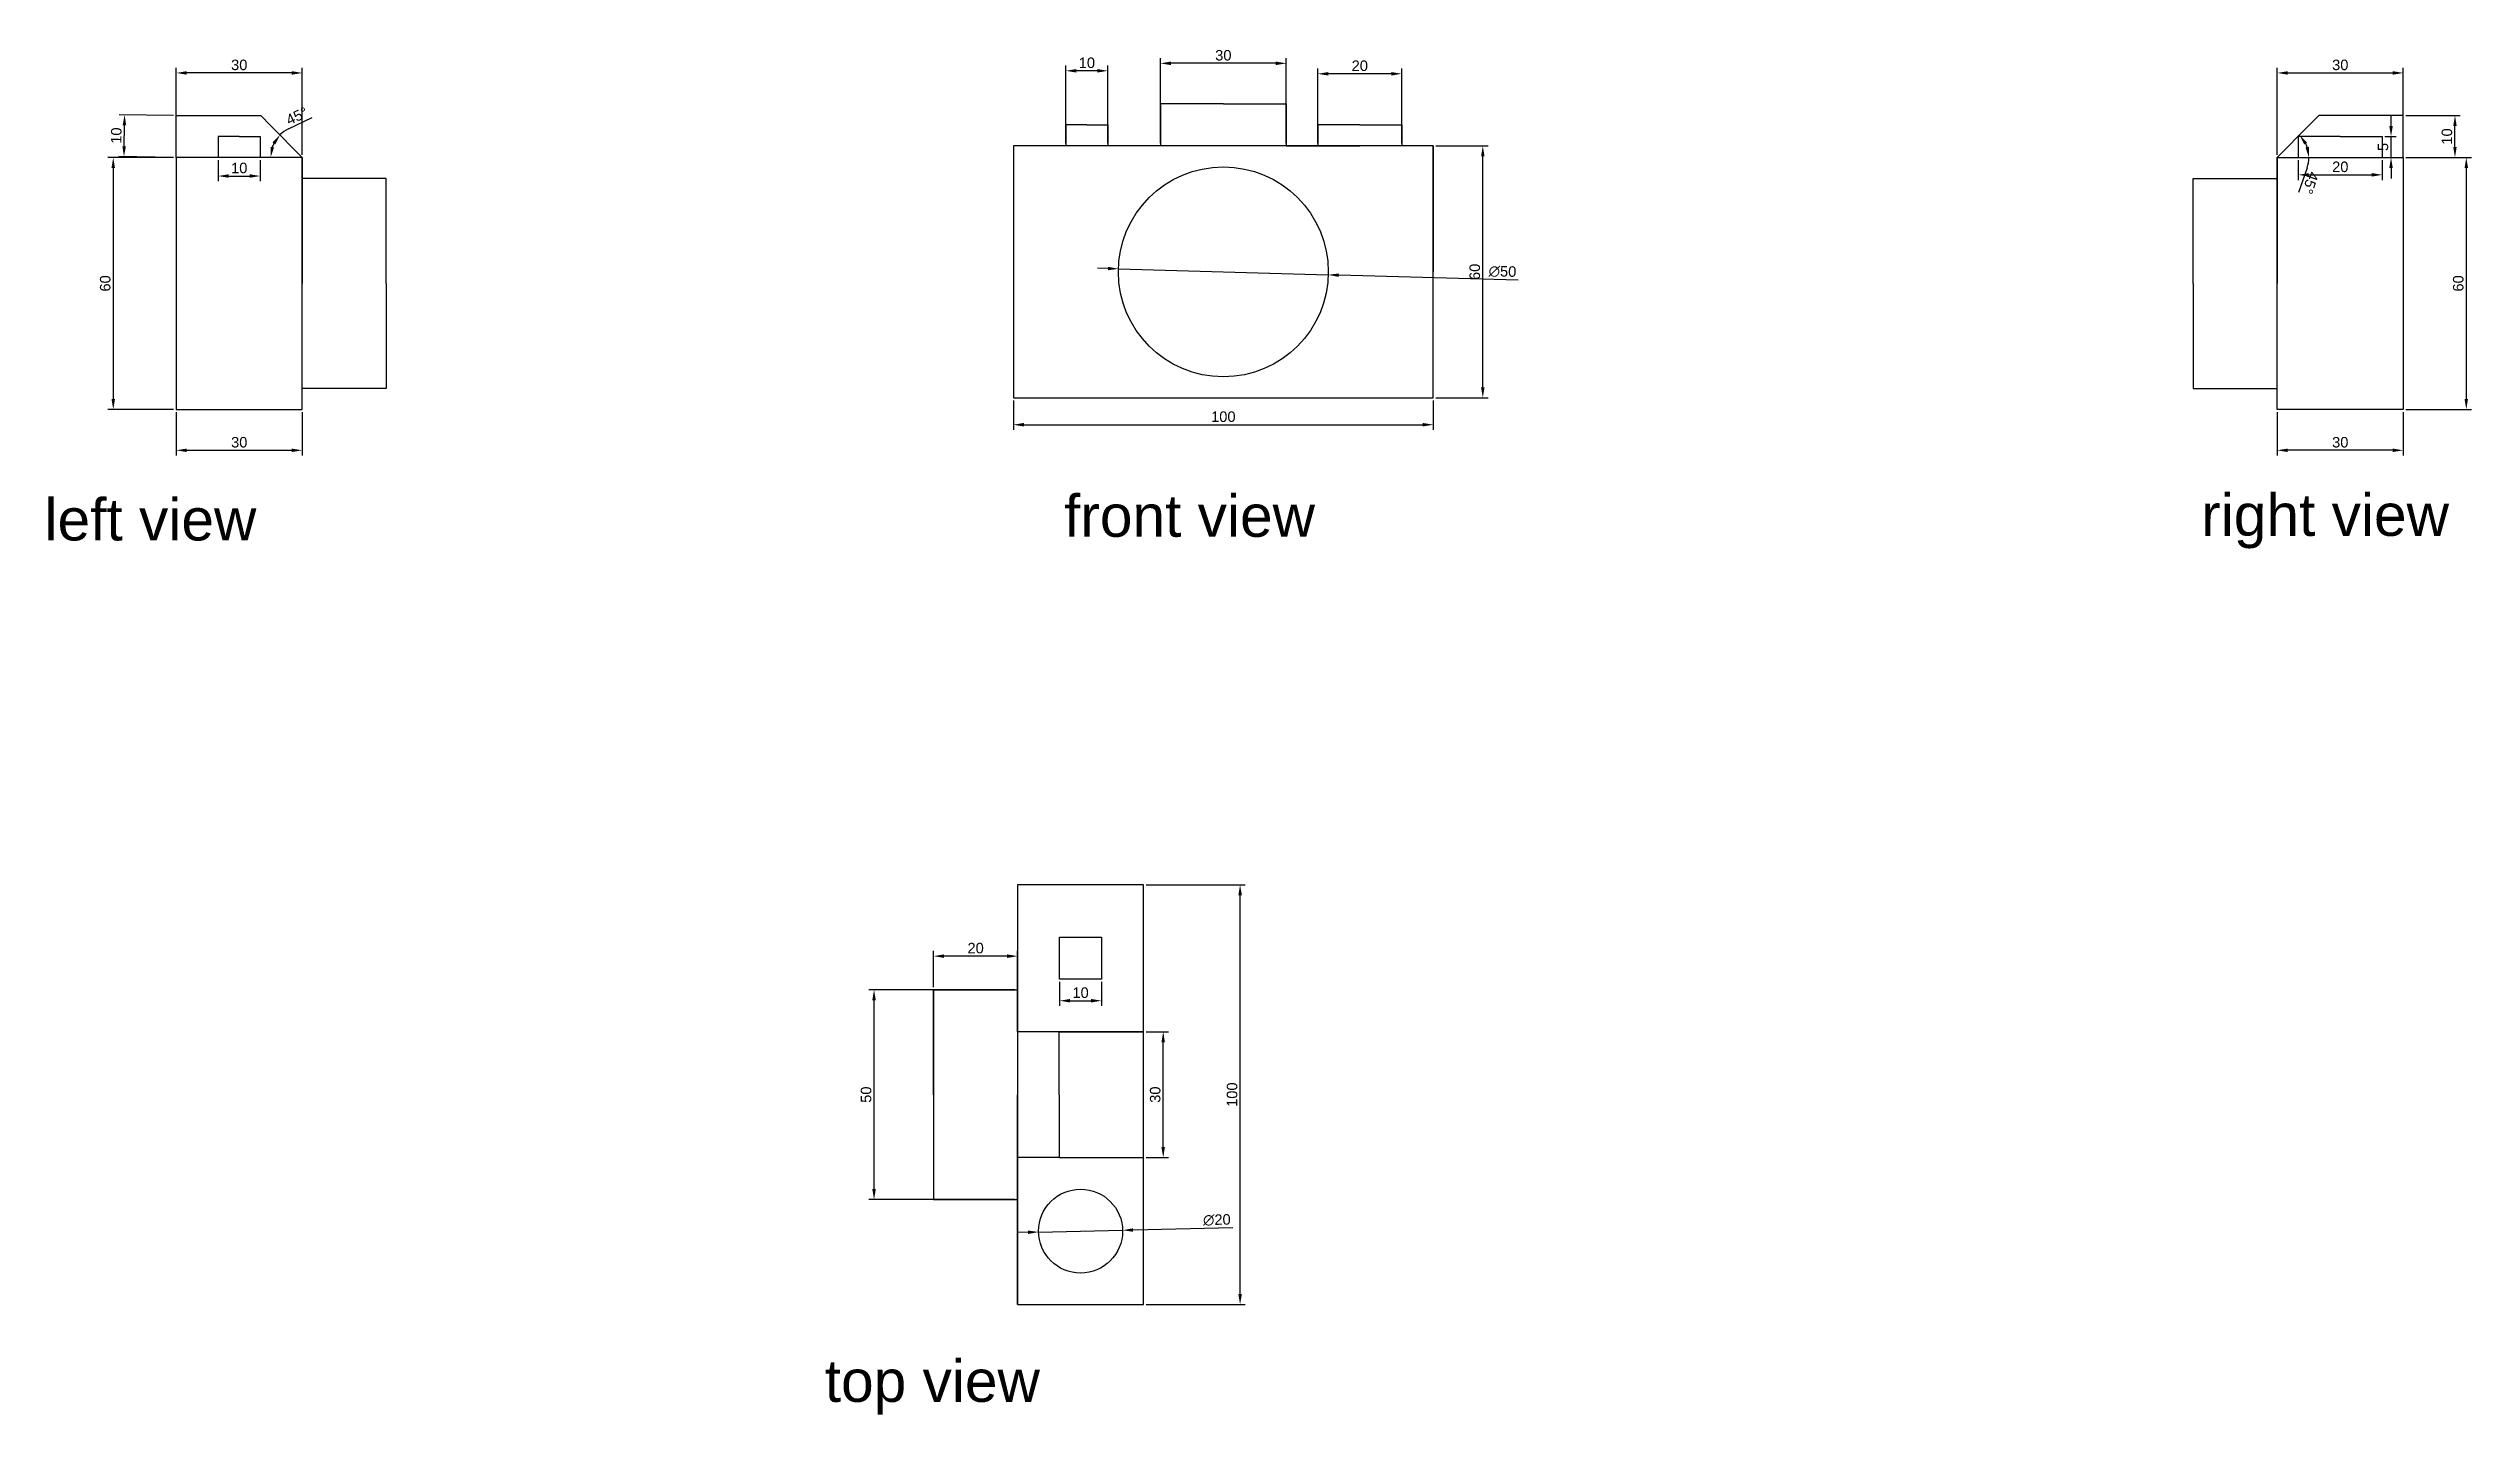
# Model space of a CAD drawing. Header units: millimetres. Extents: x 1719 to 2296, y 1000 to 1325.
import ezdxf

# ---------------------------------------------------------------- set-up
doc = ezdxf.new("R2010")
doc.units = ezdxf.units.MM
doc.styles.get("Standard").update_dxf_attribs({"font": 'arial.ttf'})
doc.dimstyles.new('ISO-25', dxfattribs={"dimtxt": 2.5, "dimasz": 2.5, "dimexe": 1.25, "dimexo": 0.625, "dimtad": 1, "dimtxsty": 'Standard', "dimcen": 2.5, "dimadec": 0, "dimazin": 0, "dimtfac": 1, "dimtmove": 0, "dimatfit": 3, "dimfxl": 1, "dimarcsym": 0})

# ---------------------------------------------------------------- blocks, each defined once
blk = doc.blocks.new('*D2')
at = {"color": 0, "lineweight": -2, "transparency": 16777216}
for p, q in [((1948.34, 1241.39), (1948.34, 1234.36)), ((2048.34, 1241.39), (2048.34, 1234.36)), ((1950.84, 1235.61), (2045.84, 1235.61))]:
    blk.add_line(p, q, dxfattribs=at)
at = {"color": 0, "transparency": 16777216}
for points in [[(1950.84, 1236.03), (1950.84, 1235.19), (1948.34, 1235.61)], [(2045.84, 1236.03), (2045.84, 1235.19), (2048.34, 1235.61)]]:
    blk.add_solid(points, dxfattribs=at)
at = {"layer": 'Defpoints', "color": 0, "transparency": 16777216}
for p in [(1948.34, 1242.02), (2048.34, 1242.02), (2048.34, 1235.61)]:
    blk.add_point(p, dxfattribs=at)
at = {"color": 0, "transparency": 16777216, "insert": (1998.34, 1237.51), "char_height": 2.5, "attachment_point": 5}
blk.add_mtext('100', dxfattribs=at)
blk = doc.blocks.new('*D3')
at = {"color": 0, "lineweight": -2, "transparency": 16777216}
for p, q in [((1970.86, 1272.81), (1968.36, 1272.88)), ((1973.35, 1272.74), (2023.33, 1271.3)), ((2068.54, 1270), (2025.83, 1271.23))]:
    blk.add_line(p, q, dxfattribs=at)
at = {"color": 0, "transparency": 16777216}
for points in [[(1970.87, 1273.22), (1970.84, 1272.39), (1973.35, 1272.74)], [(2025.84, 1271.64), (2025.82, 1270.81), (2023.33, 1271.3)]]:
    blk.add_solid(points, dxfattribs=at)
at = {"layer": 'Defpoints', "color": 0, "transparency": 16777216}
for p in [(1973.35, 1272.74), (2023.33, 1271.3)]:
    blk.add_point(p, dxfattribs=at)
at = {"color": 0, "transparency": 16777216, "insert": (2064.83, 1272.08), "char_height": 2.5, "attachment_point": 5, "rotation": 358.35312}
blk.add_mtext('∅50', dxfattribs=at)
blk = doc.blocks.new('*D4')
at = {"color": 0, "lineweight": -2, "transparency": 16777216}
for p, q in [((2048.97, 1302.02), (2061.39, 1302.02)), ((2060.14, 1244.52), (2060.14, 1299.52)), ((2048.97, 1242.02), (2061.39, 1242.02))]:
    blk.add_line(p, q, dxfattribs=at)
at = {"color": 0, "transparency": 16777216}
for points in [[(2059.73, 1299.52), (2060.56, 1299.52), (2060.14, 1302.02)], [(2059.73, 1244.52), (2060.56, 1244.52), (2060.14, 1242.02)]]:
    blk.add_solid(points, dxfattribs=at)
at = {"layer": 'Defpoints', "color": 0, "transparency": 16777216}
for p in [(2048.34, 1302.02), (2060.14, 1302.02), (2048.34, 1242.02)]:
    blk.add_point(p, dxfattribs=at)
at = {"color": 0, "transparency": 16777216, "insert": (2058.24, 1272.02), "char_height": 2.5, "attachment_point": 5, "rotation": 90}
blk.add_mtext('60', dxfattribs=at)
blk = doc.blocks.new('*D5')
at = {"color": 0, "lineweight": -2, "transparency": 16777216}
for p, q in [((2020.84, 1302.64), (2020.84, 1320.44)), ((2038.34, 1319.19), (2023.34, 1319.19)), ((2040.84, 1302.64), (2040.84, 1320.44))]:
    blk.add_line(p, q, dxfattribs=at)
at = {"color": 0, "transparency": 16777216}
for points in [[(2023.34, 1319.6), (2023.34, 1318.77), (2020.84, 1319.19)], [(2038.34, 1319.6), (2038.34, 1318.77), (2040.84, 1319.19)]]:
    blk.add_solid(points, dxfattribs=at)
at = {"layer": 'Defpoints', "color": 0, "transparency": 16777216}
for p in [(2020.84, 1319.19), (2020.84, 1302.02), (2040.84, 1302.02)]:
    blk.add_point(p, dxfattribs=at)
at = {"color": 0, "transparency": 16777216, "insert": (2030.84, 1321.09), "char_height": 2.5, "attachment_point": 5}
blk.add_mtext('20', dxfattribs=at)
blk = doc.blocks.new('*D6')
at = {"color": 0, "lineweight": -2, "transparency": 16777216}
for p, q in [((1960.84, 1302.64), (1960.84, 1321.15)), ((1968.34, 1319.9), (1963.34, 1319.9)), ((1970.84, 1302.64), (1970.84, 1321.15))]:
    blk.add_line(p, q, dxfattribs=at)
at = {"color": 0, "transparency": 16777216}
for points in [[(1963.34, 1320.31), (1963.34, 1319.48), (1960.84, 1319.9)], [(1968.34, 1320.31), (1968.34, 1319.48), (1970.84, 1319.9)]]:
    blk.add_solid(points, dxfattribs=at)
at = {"layer": 'Defpoints', "color": 0, "transparency": 16777216}
for p in [(1960.84, 1319.9), (1960.84, 1302.02), (1970.84, 1302.02)]:
    blk.add_point(p, dxfattribs=at)
at = {"color": 0, "transparency": 16777216, "insert": (1965.84, 1321.8), "char_height": 2.5, "attachment_point": 5}
blk.add_mtext('10', dxfattribs=at)
blk = doc.blocks.new('*D7')
at = {"color": 0, "lineweight": -2, "transparency": 16777216}
for p, q in [((1983.34, 1302.64), (1983.34, 1322.93)), ((2010.84, 1321.68), (1985.84, 1321.68)), ((2013.34, 1302.64), (2013.34, 1322.93))]:
    blk.add_line(p, q, dxfattribs=at)
at = {"color": 0, "transparency": 16777216}
for points in [[(1985.84, 1322.09), (1985.84, 1321.26), (1983.34, 1321.68)], [(2010.84, 1322.09), (2010.84, 1321.26), (2013.34, 1321.68)]]:
    blk.add_solid(points, dxfattribs=at)
at = {"layer": 'Defpoints', "color": 0, "transparency": 16777216}
for p in [(1983.34, 1321.68), (1983.34, 1302.02), (2013.34, 1302.02)]:
    blk.add_point(p, dxfattribs=at)
at = {"color": 0, "transparency": 16777216, "insert": (1998.34, 1323.58), "char_height": 2.5, "attachment_point": 5}
blk.add_mtext('30', dxfattribs=at)
blk = doc.blocks.new('*D9')
at = {"color": 0, "lineweight": -2, "transparency": 16777216}
blk.add_line((1775.7, 1306.06), (1781.34, 1308.76), dxfattribs=at)
for start, end in [(115.59207, 134.68895), (153.78582, 160.90312)]:
    blk.add_arc((1778.95, 1299.26), 7.54, start, end, dxfattribs=at)
at = {"color": 0, "transparency": 16777216}
for points in [[(1771.86, 1302.84), (1772.53, 1302.35), (1773.65, 1304.62)], [(1772.24, 1301.66), (1771.42, 1301.8), (1771.42, 1299.26)]]:
    blk.add_solid(points, dxfattribs=at)
at = {"layer": 'Defpoints', "color": 0, "transparency": 16777216}
for p in [(1771.35, 1306.95), (1763.95, 1299.26), (1771.68, 1301.23), (1778.95, 1299.26), (1778.95, 1299.26)]:
    blk.add_point(p, dxfattribs=at)
at = {"color": 0, "transparency": 16777216, "insert": (1777.7, 1309.12), "char_height": 2.5, "attachment_point": 5, "rotation": 25.59207}
blk.add_mtext('45°', dxfattribs=at)
blk = doc.blocks.new('*D10')
at = {"color": 0, "lineweight": -2, "transparency": 16777216}
for p, q in [((1748.95, 1238.64), (1748.95, 1228.27)), ((1778.95, 1238.64), (1778.95, 1228.27)), ((1751.45, 1229.52), (1776.45, 1229.52))]:
    blk.add_line(p, q, dxfattribs=at)
at = {"color": 0, "transparency": 16777216}
for points in [[(1751.45, 1229.93), (1751.45, 1229.1), (1748.95, 1229.52)], [(1776.45, 1229.93), (1776.45, 1229.1), (1778.95, 1229.52)]]:
    blk.add_solid(points, dxfattribs=at)
at = {"layer": 'Defpoints', "color": 0, "transparency": 16777216}
for p in [(1748.95, 1239.26), (1778.95, 1239.26), (1778.95, 1229.52)]:
    blk.add_point(p, dxfattribs=at)
at = {"color": 0, "transparency": 16777216, "insert": (1763.95, 1231.42), "char_height": 2.5, "attachment_point": 5}
blk.add_mtext('30', dxfattribs=at)
blk = doc.blocks.new('*D11')
at = {"color": 0, "lineweight": -2, "transparency": 16777216}
for p, q in [((1748.95, 1299.89), (1748.95, 1320.64)), ((1776.45, 1319.39), (1751.45, 1319.39)), ((1778.95, 1299.89), (1778.95, 1320.64))]:
    blk.add_line(p, q, dxfattribs=at)
at = {"color": 0, "transparency": 16777216}
for points in [[(1751.45, 1319.81), (1751.45, 1318.97), (1748.95, 1319.39)], [(1776.45, 1319.81), (1776.45, 1318.97), (1778.95, 1319.39)]]:
    blk.add_solid(points, dxfattribs=at)
at = {"layer": 'Defpoints', "color": 0, "transparency": 16777216}
for p in [(1748.95, 1319.39), (1748.95, 1299.26), (1778.95, 1299.26)]:
    blk.add_point(p, dxfattribs=at)
at = {"color": 0, "transparency": 16777216, "insert": (1763.95, 1321.29), "char_height": 2.5, "attachment_point": 5}
blk.add_mtext('30', dxfattribs=at)
blk = doc.blocks.new('*D12')
at = {"color": 0, "lineweight": -2, "transparency": 16777216}
for p, q in [((1758.95, 1298.64), (1758.95, 1293.59)), ((1768.95, 1298.64), (1768.95, 1293.59)), ((1761.45, 1294.84), (1766.45, 1294.84))]:
    blk.add_line(p, q, dxfattribs=at)
at = {"color": 0, "transparency": 16777216}
for points in [[(1761.45, 1295.26), (1761.45, 1294.42), (1758.95, 1294.84)], [(1766.45, 1295.26), (1766.45, 1294.42), (1768.95, 1294.84)]]:
    blk.add_solid(points, dxfattribs=at)
at = {"layer": 'Defpoints', "color": 0, "transparency": 16777216}
for p in [(1758.95, 1299.26), (1768.95, 1299.26), (1768.95, 1294.84)]:
    blk.add_point(p, dxfattribs=at)
at = {"color": 0, "transparency": 16777216, "insert": (1763.95, 1296.74), "char_height": 2.5, "attachment_point": 5}
blk.add_mtext('10', dxfattribs=at)
blk = doc.blocks.new('*D13')
at = {"color": 0, "lineweight": -2, "transparency": 16777216}
for p, q in [((1748.33, 1309.27), (1735.39, 1309.45)), ((1736.54, 1301.93), (1736.61, 1306.94)), ((1748.19, 1299.27), (1735.25, 1299.45))]:
    blk.add_line(p, q, dxfattribs=at)
at = {"color": 0, "transparency": 16777216}
for points in [[(1736.19, 1306.94), (1737.02, 1306.93), (1736.64, 1309.44)], [(1736.12, 1301.94), (1736.95, 1301.93), (1736.5, 1299.44)]]:
    blk.add_solid(points, dxfattribs=at)
at = {"layer": 'Defpoints', "color": 0, "transparency": 16777216}
for p in [(1736.64, 1309.44), (1748.95, 1309.26), (1748.82, 1299.26)]:
    blk.add_point(p, dxfattribs=at)
at = {"color": 0, "transparency": 16777216, "insert": (1734.67, 1304.46), "char_height": 2.5, "attachment_point": 5, "rotation": 89.20495}
blk.add_mtext('10', dxfattribs=at)
blk = doc.blocks.new('*D14')
at = {"color": 0, "lineweight": -2, "transparency": 16777216}
for p, q in [((1748.33, 1299.26), (1732.69, 1299.26)), ((1733.94, 1296.76), (1733.94, 1241.76)), ((1748.33, 1239.26), (1732.69, 1239.26))]:
    blk.add_line(p, q, dxfattribs=at)
at = {"color": 0, "transparency": 16777216}
for points in [[(1733.52, 1296.76), (1734.36, 1296.76), (1733.94, 1299.26)], [(1733.52, 1241.76), (1734.36, 1241.76), (1733.94, 1239.26)]]:
    blk.add_solid(points, dxfattribs=at)
at = {"layer": 'Defpoints', "color": 0, "transparency": 16777216}
for p in [(1748.95, 1299.26), (1733.94, 1239.26), (1748.95, 1239.26)]:
    blk.add_point(p, dxfattribs=at)
at = {"color": 0, "transparency": 16777216, "insert": (1732.04, 1269.26), "char_height": 2.5, "attachment_point": 5, "rotation": 90}
blk.add_mtext('60', dxfattribs=at)
blk = doc.blocks.new('*D15')
at = {"color": 0, "lineweight": -2, "transparency": 16777216}
blk.add_line((2256.49, 1296.8), (2254.45, 1290.89), dxfattribs=at)
for start, end in [(19.09688, 26.21418), (340.90312, 0)]:
    blk.add_arc((2249.37, 1299.26), 7.54, start, end, dxfattribs=at)
at = {"color": 0, "transparency": 16777216}
for points in [[(2255.8, 1302.35), (2256.47, 1302.84), (2254.67, 1304.62)], [(2256.9, 1301.8), (2256.08, 1301.66), (2256.91, 1299.26)]]:
    blk.add_solid(points, dxfattribs=at)
at = {"layer": 'Defpoints', "color": 0, "transparency": 16777216}
for p in [(2256.97, 1306.95), (2249.37, 1299.26), (2249.37, 1299.26), (2255.89, 1303.06), (2264.37, 1299.26)]:
    blk.add_point(p, dxfattribs=at)
at = {"color": 0, "transparency": 16777216, "insert": (2257.26, 1293.22), "char_height": 2.5, "attachment_point": 5, "rotation": 250.90312}
blk.add_mtext('45°', dxfattribs=at)
blk = doc.blocks.new('*D16')
at = {"color": 0, "lineweight": -2, "transparency": 16777216}
for p, q in [((2249.37, 1238.64), (2249.37, 1228.27)), ((2279.37, 1238.64), (2279.37, 1228.27)), ((2276.87, 1229.52), (2251.87, 1229.52))]:
    blk.add_line(p, q, dxfattribs=at)
at = {"color": 0, "transparency": 16777216}
for points in [[(2251.87, 1229.93), (2251.87, 1229.1), (2249.37, 1229.52)], [(2276.87, 1229.93), (2276.87, 1229.1), (2279.37, 1229.52)]]:
    blk.add_solid(points, dxfattribs=at)
at = {"layer": 'Defpoints', "color": 0, "transparency": 16777216}
for p in [(2249.37, 1239.26), (2279.37, 1239.26), (2249.37, 1229.52)]:
    blk.add_point(p, dxfattribs=at)
at = {"color": 0, "transparency": 16777216, "insert": (2264.37, 1231.42), "char_height": 2.5, "attachment_point": 5}
blk.add_mtext('30', dxfattribs=at)
blk = doc.blocks.new('*D17')
at = {"color": 0, "lineweight": -2, "transparency": 16777216}
for p, q in [((2249.37, 1299.89), (2249.37, 1320.64)), ((2251.87, 1319.39), (2276.87, 1319.39)), ((2279.37, 1299.89), (2279.37, 1320.64))]:
    blk.add_line(p, q, dxfattribs=at)
at = {"color": 0, "transparency": 16777216}
for points in [[(2251.87, 1319.81), (2251.87, 1318.97), (2249.37, 1319.39)], [(2276.87, 1319.81), (2276.87, 1318.97), (2279.37, 1319.39)]]:
    blk.add_solid(points, dxfattribs=at)
at = {"layer": 'Defpoints', "color": 0, "transparency": 16777216}
for p in [(2279.37, 1319.39), (2249.37, 1299.26), (2279.37, 1299.26)]:
    blk.add_point(p, dxfattribs=at)
at = {"color": 0, "transparency": 16777216, "insert": (2264.37, 1321.29), "char_height": 2.5, "attachment_point": 5}
blk.add_mtext('30', dxfattribs=at)
blk = doc.blocks.new('*D19')
at = {"color": 0, "lineweight": -2, "transparency": 16777216}
for p, q in [((2280, 1309.26), (2292.94, 1309.26)), ((2291.69, 1301.76), (2291.69, 1306.76)), ((2280, 1299.26), (2292.94, 1299.26))]:
    blk.add_line(p, q, dxfattribs=at)
at = {"color": 0, "transparency": 16777216}
for points in [[(2291.27, 1306.76), (2292.1, 1306.76), (2291.69, 1309.26)], [(2291.27, 1301.76), (2292.1, 1301.76), (2291.69, 1299.26)]]:
    blk.add_solid(points, dxfattribs=at)
at = {"layer": 'Defpoints', "color": 0, "transparency": 16777216}
for p in [(2279.37, 1309.26), (2291.69, 1309.26), (2279.37, 1299.26)]:
    blk.add_point(p, dxfattribs=at)
at = {"color": 0, "transparency": 16777216, "insert": (2289.78, 1304.26), "char_height": 2.5, "attachment_point": 5, "rotation": 90}
blk.add_mtext('10', dxfattribs=at)
blk = doc.blocks.new('*D20')
at = {"color": 0, "lineweight": -2, "transparency": 16777216}
for p, q in [((2280, 1299.26), (2295.64, 1299.26)), ((2294.39, 1296.76), (2294.39, 1241.76)), ((2280, 1239.26), (2295.64, 1239.26))]:
    blk.add_line(p, q, dxfattribs=at)
at = {"color": 0, "transparency": 16777216}
for points in [[(2293.97, 1296.76), (2294.8, 1296.76), (2294.39, 1299.26)], [(2293.97, 1241.76), (2294.8, 1241.76), (2294.39, 1239.26)]]:
    blk.add_solid(points, dxfattribs=at)
at = {"layer": 'Defpoints', "color": 0, "transparency": 16777216}
for p in [(2279.37, 1299.26), (2279.37, 1239.26), (2294.39, 1239.26)]:
    blk.add_point(p, dxfattribs=at)
at = {"color": 0, "transparency": 16777216, "insert": (2292.48, 1269.26), "char_height": 2.5, "attachment_point": 5, "rotation": 90}
blk.add_mtext('60', dxfattribs=at)
blk = doc.blocks.new('*D21')
at = {"color": 0, "lineweight": -2, "transparency": 16777216}
for p, q in [((2254.37, 1298.64), (2254.37, 1293.87)), ((2274.37, 1298.64), (2274.37, 1293.87)), ((2256.87, 1295.12), (2271.87, 1295.12))]:
    blk.add_line(p, q, dxfattribs=at)
at = {"color": 0, "transparency": 16777216}
for points in [[(2256.87, 1295.54), (2256.87, 1294.7), (2254.37, 1295.12)], [(2271.87, 1295.54), (2271.87, 1294.7), (2274.37, 1295.12)]]:
    blk.add_solid(points, dxfattribs=at)
at = {"layer": 'Defpoints', "color": 0, "transparency": 16777216}
for p in [(2254.37, 1299.26), (2274.37, 1299.26), (2274.37, 1295.12)]:
    blk.add_point(p, dxfattribs=at)
at = {"color": 0, "transparency": 16777216, "insert": (2264.37, 1297.02), "char_height": 2.5, "attachment_point": 5}
blk.add_mtext('20', dxfattribs=at)
blk = doc.blocks.new('*D22')
at = {"color": 0, "lineweight": -2, "transparency": 16777216}
for p, q in [((2276.46, 1306.76), (2276.46, 1309.26)), ((2275, 1304.26), (2277.71, 1304.26)), ((2275, 1299.26), (2277.71, 1299.26)), ((2276.46, 1299.26), (2276.46, 1304.26)), ((2276.46, 1296.76), (2276.46, 1294.26))]:
    blk.add_line(p, q, dxfattribs=at)
at = {"color": 0, "transparency": 16777216}
for points in [[(2276.04, 1306.76), (2276.88, 1306.76), (2276.46, 1304.26)], [(2276.04, 1296.76), (2276.88, 1296.76), (2276.46, 1299.26)]]:
    blk.add_solid(points, dxfattribs=at)
at = {"layer": 'Defpoints', "color": 0, "transparency": 16777216}
for p in [(2274.37, 1304.26), (2274.37, 1299.26), (2276.46, 1304.26)]:
    blk.add_point(p, dxfattribs=at)
at = {"color": 0, "transparency": 16777216, "insert": (2274.56, 1301.76), "char_height": 2.5, "attachment_point": 5, "rotation": 90}
blk.add_mtext('5', dxfattribs=at)
blk = doc.blocks.new('*D23')
at = {"color": 0, "lineweight": -2, "transparency": 16777216}
for p, q in [((1948.71, 1101.06), (1913.9, 1101.06)), ((1915.15, 1053.56), (1915.15, 1098.56)), ((1948.71, 1051.06), (1913.9, 1051.06))]:
    blk.add_line(p, q, dxfattribs=at)
at = {"color": 0, "transparency": 16777216}
for points in [[(1914.73, 1098.56), (1915.57, 1098.56), (1915.15, 1101.06)], [(1914.73, 1053.56), (1915.57, 1053.56), (1915.15, 1051.06)]]:
    blk.add_solid(points, dxfattribs=at)
at = {"layer": 'Defpoints', "color": 0, "transparency": 16777216}
for p in [(1915.15, 1101.06), (1949.34, 1101.06), (1949.34, 1051.06)]:
    blk.add_point(p, dxfattribs=at)
at = {"color": 0, "transparency": 16777216, "insert": (1913.25, 1076.06), "char_height": 2.5, "attachment_point": 5, "rotation": 90}
blk.add_mtext('50', dxfattribs=at)
blk = doc.blocks.new('*D24')
at = {"color": 0, "lineweight": -2, "transparency": 16777216}
for p, q in [((1929.34, 1101.68), (1929.34, 1110.3)), ((1946.84, 1109.05), (1931.84, 1109.05)), ((1949.34, 1101.68), (1949.34, 1110.3))]:
    blk.add_line(p, q, dxfattribs=at)
at = {"color": 0, "transparency": 16777216}
for points in [[(1931.84, 1109.47), (1931.84, 1108.63), (1929.34, 1109.05)], [(1946.84, 1109.47), (1946.84, 1108.63), (1949.34, 1109.05)]]:
    blk.add_solid(points, dxfattribs=at)
at = {"layer": 'Defpoints', "color": 0, "transparency": 16777216}
for p in [(1929.34, 1109.05), (1929.34, 1101.06), (1949.34, 1101.06)]:
    blk.add_point(p, dxfattribs=at)
at = {"color": 0, "transparency": 16777216, "insert": (1939.34, 1110.95), "char_height": 2.5, "attachment_point": 5}
blk.add_mtext('20', dxfattribs=at)
blk = doc.blocks.new('*D25')
at = {"color": 0, "lineweight": -2, "transparency": 16777216}
for p, q in [((1959.34, 1102.93), (1959.34, 1097.18)), ((1969.34, 1102.93), (1969.34, 1097.18)), ((1961.84, 1098.43), (1966.84, 1098.43))]:
    blk.add_line(p, q, dxfattribs=at)
at = {"color": 0, "transparency": 16777216}
for points in [[(1961.84, 1098.85), (1961.84, 1098.02), (1959.34, 1098.43)], [(1966.84, 1098.85), (1966.84, 1098.02), (1969.34, 1098.43)]]:
    blk.add_solid(points, dxfattribs=at)
at = {"layer": 'Defpoints', "color": 0, "transparency": 16777216}
for p in [(1959.34, 1103.56), (1969.34, 1103.56), (1969.34, 1098.43)]:
    blk.add_point(p, dxfattribs=at)
at = {"color": 0, "transparency": 16777216, "insert": (1964.34, 1100.33), "char_height": 2.5, "attachment_point": 5}
blk.add_mtext('10', dxfattribs=at)
blk = doc.blocks.new('*D26')
at = {"color": 0, "lineweight": -2, "transparency": 16777216}
for p, q in [((1951.84, 1043.29), (1949.34, 1043.24)), ((1954.34, 1043.35), (1974.34, 1043.77)), ((2000.61, 1044.33), (1976.84, 1043.82))]:
    blk.add_line(p, q, dxfattribs=at)
at = {"color": 0, "transparency": 16777216}
for points in [[(1951.83, 1043.71), (1951.85, 1042.88), (1954.34, 1043.35)], [(1976.83, 1044.24), (1976.85, 1043.41), (1974.34, 1043.77)]]:
    blk.add_solid(points, dxfattribs=at)
at = {"layer": 'Defpoints', "color": 0, "transparency": 16777216}
for p in [(1954.34, 1043.35), (1974.34, 1043.77)]:
    blk.add_point(p, dxfattribs=at)
at = {"color": 0, "transparency": 16777216, "insert": (1996.8, 1046.22), "char_height": 2.5, "attachment_point": 5, "rotation": 1.21287}
blk.add_mtext('∅20', dxfattribs=at)
blk = doc.blocks.new('*D27')
at = {"color": 0, "lineweight": -2, "transparency": 16777216}
for p, q in [((1979.96, 1126.06), (2003.58, 1126.06)), ((2002.33, 1028.56), (2002.33, 1123.56)), ((1979.96, 1026.06), (2003.58, 1026.06))]:
    blk.add_line(p, q, dxfattribs=at)
at = {"color": 0, "transparency": 16777216}
for points in [[(2001.92, 1123.56), (2002.75, 1123.56), (2002.33, 1126.06)], [(2001.92, 1028.56), (2002.75, 1028.56), (2002.33, 1026.06)]]:
    blk.add_solid(points, dxfattribs=at)
at = {"layer": 'Defpoints', "color": 0, "transparency": 16777216}
for p in [(1979.34, 1126.06), (2002.33, 1126.06), (1979.34, 1026.06)]:
    blk.add_point(p, dxfattribs=at)
at = {"color": 0, "transparency": 16777216, "insert": (2000.43, 1076.06), "char_height": 2.5, "attachment_point": 5, "rotation": 90}
blk.add_mtext('100', dxfattribs=at)
blk = doc.blocks.new('*D28')
at = {"color": 0, "lineweight": -2, "transparency": 16777216}
for p, q in [((1979.96, 1091.06), (1985.27, 1091.06)), ((1984.02, 1063.56), (1984.02, 1088.56)), ((1979.96, 1061.06), (1985.27, 1061.06))]:
    blk.add_line(p, q, dxfattribs=at)
at = {"color": 0, "transparency": 16777216}
for points in [[(1983.6, 1088.56), (1984.43, 1088.56), (1984.02, 1091.06)], [(1983.6, 1063.56), (1984.43, 1063.56), (1984.02, 1061.06)]]:
    blk.add_solid(points, dxfattribs=at)
at = {"layer": 'Defpoints', "color": 0, "transparency": 16777216}
for p in [(1979.34, 1091.06), (1984.02, 1091.06), (1979.34, 1061.06)]:
    blk.add_point(p, dxfattribs=at)
at = {"color": 0, "transparency": 16777216, "insert": (1982.12, 1076.06), "char_height": 2.5, "attachment_point": 5, "rotation": 90}
blk.add_mtext('30', dxfattribs=at)

msp = doc.modelspace()

# ---------------------------------------------------------------- linework, layer by layer
for p, q in [((1998.344, 1312.018), (1983.344, 1312.018)), ((1983.344, 1312.018), (1983.344, 1302.018)), ((1998.344, 1312.018), (2013.344, 1312.018)), ((2013.344, 1312.018), (2013.344, 1302.018)), ((1748.954, 1299.264), (1748.954, 1309.264)), ((1748.954, 1309.264), (1769.062, 1309.264)), ((1771.352, 1306.949), (1769.062, 1309.264)), ((1778.954, 1299.264), (1771.352, 1306.949)), ((1965.844, 1307.018), (1960.844, 1307.018)), ((1960.844, 1307.018), (1960.844, 1302.018)), ((1965.844, 1307.018), (1970.844, 1307.018)), ((1970.844, 1307.018), (1970.844, 1302.018)), ((2030.844, 1307.018), (2020.844, 1307.018)), ((2020.844, 1307.018), (2020.844, 1302.018)), ((2030.844, 1307.018), (2040.844, 1307.018)), ((2040.844, 1307.018), (2040.844, 1302.018)), ((2249.373, 1299.264), (2256.975, 1306.949)), ((2256.975, 1306.949), (2259.265, 1309.264)), ((2279.373, 1309.264), (2259.265, 1309.264)), ((2279.373, 1299.264), (2279.373, 1309.264)), ((1748.954, 1299.264), (1748.954, 1239.264)), ((1778.954, 1299.264), (1748.954, 1299.264)), ((1763.954, 1304.264), (1758.954, 1304.264)), ((1758.954, 1304.264), (1758.954, 1299.264)), ((1763.954, 1304.264), (1768.954, 1304.264)), ((1778.954, 1299.264), (1763.954, 1299.264)), ((1768.954, 1304.264), (1768.954, 1299.264)), ((1778.954, 1239.264), (1778.954, 1299.264)), ((1778.954, 1299.264), (1778.954, 1269.264)), ((2048.344, 1302.018), (1948.344, 1302.018)), ((1948.344, 1302.018), (1948.344, 1242.018)), ((1983.344, 1302.018), (1965.844, 1302.018)), ((2048.344, 1302.018), (1998.344, 1302.018)), ((2013.344, 1302.018), (2030.844, 1302.018)), ((2048.344, 1242.018), (2048.344, 1302.018)), ((2048.344, 1302.018), (2048.344, 1272.018)), ((2249.373, 1239.264), (2249.373, 1299.264)), ((2249.373, 1299.264), (2279.373, 1299.264)), ((2249.373, 1299.264), (2264.373, 1299.264)), ((2249.373, 1299.264), (2249.373, 1269.264)), ((2249.373, 1299.264), (2264.373, 1299.264)), ((2264.373, 1304.264), (2254.373, 1304.264)), ((2254.373, 1304.264), (2254.373, 1299.264)), ((2264.373, 1304.264), (2274.373, 1304.264)), ((2274.373, 1304.264), (2274.373, 1299.264)), ((2279.373, 1299.264), (2279.373, 1239.264)), ((1798.954, 1294.264), (1778.954, 1294.264)), ((1798.954, 1269.264), (1798.954, 1294.264)), ((2229.373, 1269.264), (2229.373, 1294.264)), ((2229.373, 1294.264), (2249.373, 1294.264)), ((1798.954, 1269.264), (1798.954, 1244.264)), ((2229.373, 1269.264), (2229.373, 1244.264)), ((1798.954, 1244.264), (1778.954, 1244.264)), ((1948.344, 1242.018), (2048.344, 1242.018)), ((2229.373, 1244.264), (2249.373, 1244.264)), ((1748.954, 1239.264), (1778.954, 1239.264)), ((2279.373, 1239.264), (2249.373, 1239.264)), ((1949.339, 1126.058), (1949.339, 1026.058)), ((1979.339, 1126.058), (1949.339, 1126.058)), ((1979.339, 1026.058), (1979.339, 1126.058)), ((1949.339, 1091.058), (1949.339, 1108.558)), ((1959.339, 1103.558), (1959.339, 1113.558)), ((1959.339, 1113.558), (1964.339, 1113.558)), ((1964.339, 1113.558), (1969.339, 1113.558)), ((1969.339, 1113.558), (1969.339, 1103.558)), ((1969.339, 1103.558), (1959.339, 1103.558)), ((1929.339, 1076.058), (1929.339, 1101.058)), ((1929.339, 1101.058), (1929.339, 1051.058)), ((1929.339, 1101.058), (1949.339, 1101.058)), ((1979.339, 1091.058), (1949.339, 1091.058)), ((1959.231, 1076.058), (1959.231, 1091.058)), ((1959.231, 1091.058), (1979.339, 1091.058)), ((1949.339, 1026.058), (1949.339, 1076.058)), ((1959.231, 1076.058), (1959.231, 1061.058)), ((1979.339, 1026.058), (1979.339, 1076.058)), ((1959.231, 1061.058), (1949.339, 1061.058)), ((1949.339, 1061.058), (1949.339, 1043.558)), ((1959.231, 1061.058), (1979.339, 1061.058)), ((1929.339, 1051.058), (1949.339, 1051.058)), ((1949.339, 1026.058), (1979.339, 1026.058))]:
    msp.add_line(p, q)
for centre, radius in [((1998.344, 1272.018), 25), ((1964.339, 1043.558), 10)]:
    msp.add_circle(centre, radius)

# ---------------------------------------------------------------- texts
at = {"char_height": 10, "attachment_point": 1}
for s, width, heights, insert in [('left view', 91.28222, [0], (1717.57, 1218.044)), ('front view', 81.84018, [0], (1960.396, 1218.917)), ('right view', 83.1424, [12.94], (2231.262, 1219.134)), ('top view', 150.22505, [0], (1903.406, 1012.899))]:
    msp.add_mtext_dynamic_manual_height_columns(s, width=width, gutter_width=12.5, heights=heights, dxfattribs=dict(at, insert=insert))

# ---------------------------------------------------------------- dimensions: what is measured, and where the dimension line sits
for base, p1, p2, picture, middle in [((1748.954, 1319.391), (1778.954, 1299.264), (1748.954, 1299.264), '*D11', (1763.954, 1321.293)), ((1960.844, 1319.897), (1970.844, 1302.018), (1960.844, 1302.018), '*D6', (1965.844, 1321.798)), ((1983.344, 1321.675), (2013.344, 1302.018), (1983.344, 1302.018), '*D7', (1998.344, 1323.578)), ((2020.844, 1319.186), (2040.844, 1302.018), (2020.844, 1302.018), '*D5', (2030.844, 1321.087)), ((1768.954, 1294.838), (1758.954, 1299.264), (1768.954, 1299.264), '*D12', (1763.954, 1296.74)), ((2274.373, 1295.122), (2254.373, 1299.264), (2274.373, 1299.264), '*D21', (2264.373, 1297.023)), ((2048.344, 1235.612), (1948.344, 1242.018), (2048.344, 1242.018), '*D2', (1998.344, 1237.513)), ((1778.954, 1229.516), (1748.954, 1239.264), (1778.954, 1239.264), '*D10', (1763.954, 1231.418)), ((1929.339, 1109.049), (1949.339, 1101.058), (1929.339, 1101.058), '*D24', (1939.339, 1110.951)), ((1969.339, 1098.432), (1959.339, 1103.558), (1969.339, 1103.558), '*D25', (1964.339, 1100.333))]:
    dim = msp.add_linear_dim(base=base, p1=p1, p2=p2, dimstyle='ISO-25')
    dim.commit()
    dim.dimension.update_dxf_attribs({"geometry": picture, "text_midpoint": middle})
for base, p1, p2, angle, picture, middle in [((2279.373, 1319.391), (2249.373, 1299.264), (2279.373, 1299.264), 180, '*D17', (2264.373, 1321.293)), ((2276.459, 1304.264), (2274.373, 1299.264), (2274.373, 1304.264), 90, '*D22', (2274.563, 1301.764)), ((1733.941, 1239.264), (1748.954, 1299.264), (1748.954, 1239.264), 90, '*D14', (1732.04, 1269.264)), ((2060.144, 1302.018), (2048.344, 1242.018), (2048.344, 1302.018), 90, '*D4', (2058.242, 1272.018)), ((2294.386, 1239.264), (2279.373, 1299.264), (2279.373, 1239.264), 90, '*D20', (2292.484, 1269.264)), ((2249.373, 1229.516), (2279.373, 1239.264), (2249.373, 1239.264), 180, '*D16', (2264.373, 1231.418)), ((2002.334, 1126.058), (1979.339, 1026.058), (1979.339, 1126.058), 90, '*D27', (2000.432, 1076.058)), ((1915.152, 1101.058), (1949.339, 1051.058), (1949.339, 1101.058), 90, '*D23', (1913.25, 1076.058)), ((1984.018, 1091.058), (1979.339, 1061.058), (1979.339, 1091.058), 90, '*D28', (1982.116, 1076.058))]:
    dim = msp.add_linear_dim(base=base, p1=p1, p2=p2, angle=angle, dimstyle='ISO-25')
    dim.commit()
    dim.dimension.update_dxf_attribs({"geometry": picture, "text_midpoint": middle})
for base, line1, line2, picture, middle in [((1771.679, 1301.228), ((1778.954, 1299.264), (1763.954, 1299.264)), ((1778.954, 1299.264), (1771.352, 1306.949)), '*D9', (1777.701, 1309.122)), ((2255.885, 1303.056), ((2249.373, 1299.264), (2264.373, 1299.264)), ((2249.373, 1299.264), (2256.975, 1306.949)), '*D15', (2257.262, 1293.223))]:
    dim = msp.add_angular_dim_2l(base=base, line1=line1, line2=line2, dimstyle='ISO-25')
    dim.commit()
    dim.dimension.update_dxf_attribs({"geometry": picture, "text_midpoint": middle})
for p1, p2, distance, picture, middle in [((1748.815, 1299.264), (1748.954, 1309.264), 12.314, '*D13', (1734.671, 1304.461)), ((2279.373, 1299.264), (2279.373, 1309.264), -12.314, '*D19', (2289.785, 1304.264))]:
    dim = msp.add_aligned_dim(p1=p1, p2=p2, distance=distance, dimstyle='ISO-25')
    dim.commit()
    dim.dimension.update_dxf_attribs({"geometry": picture, "text_midpoint": middle})
for p1, p2, picture, middle in [((1973.354, 1272.736), (2023.334, 1271.299), '*D3', (2064.77, 1270.108)), ((1954.341, 1043.346), (1974.337, 1043.769), '*D26', (1996.839, 1044.246))]:
    dim = msp.add_diameter_dim_2p(p1=p1, p2=p2, dimstyle='ISO-25')
    dim.commit()
    dim.dimension.update_dxf_attribs({"geometry": picture, "text_midpoint": middle, "dimtype": 163})

doc.saveas('drawing.dxf')
